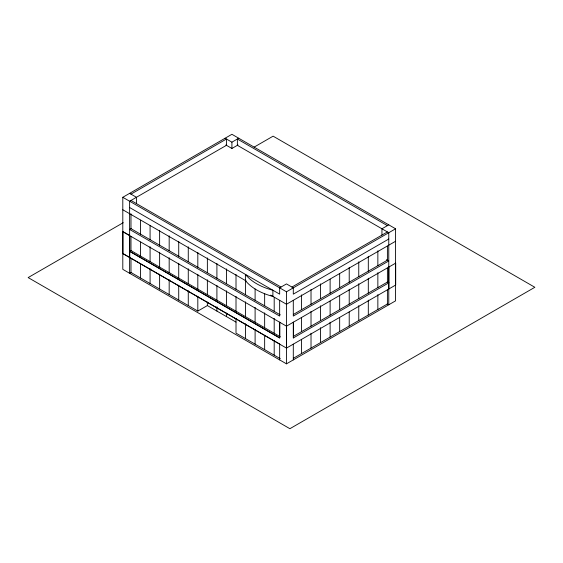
<?xml version="1.0" encoding="UTF-8"?>
<svg xmlns="http://www.w3.org/2000/svg" width="563" height="563" viewBox="0 0 563 563"><rect width="100%" height="100%" fill="white"/><g stroke="black" fill="none" stroke-linecap="round" stroke-linejoin="round"><path stroke-width="0.84" d="M122.804 197.289L231.914 134.297L395.585 228.789L395.585 300.839L286.476 363.839L122.804 269.346L122.804 197.289L286.476 291.789L395.585 228.789M130.982 194.144L226.46 139.019L226.46 145.317L129.624 201.23L129.624 273.28L130.982 272.492L197.817 311.079L207.367 305.568L236.01 322.106M225.094 138.231L231.914 142.172L238.733 138.231M225.854 144.972L231.914 148.47L237.98 144.972M123.241 222.688L28.15 277.587L289.896 428.703L534.85 287.285L273.104 136.162L254.082 147.147M131.137 228.571L129.624 229.444L279.656 316.068L279.656 300.318M131.249 250.422L129.624 251.365L279.656 337.983L279.656 322.233M388.766 224.855L381.946 228.789L381.946 235.088M291.93 287.06L387.4 231.942M388.766 239.029L293.295 294.146L293.295 287.848L286.476 283.914L279.656 287.848L279.656 294.146L129.624 207.529M395.585 241.26L286.476 304.252L270.662 295.125M293.4 314.428L387.4 260.155L387.4 246.158M293.4 336.35L387.4 282.077L387.4 268.072M293.4 358.265L387.4 303.992L387.4 289.994M387.4 225.636L237.368 139.019L237.368 145.317L388.766 232.723L388.766 304.78L387.253 303.907M386.492 259.634L388.766 260.943L293.295 316.068L293.295 300.318M387.365 281.922L388.878 282.795L293.295 337.983L293.295 322.233M387.253 281.986L388.766 282.865M129.624 193.355L136.443 197.289L136.443 203.588M130.982 200.442L281.014 287.06M122.804 209.76L246.144 280.972M280.261 314.844L130.982 228.655L130.982 213.785M122.804 231.674L286.476 326.174L395.698 263.111L395.698 285.026L286.476 348.089L122.804 253.596M280.261 336.758L130.982 250.577L130.982 236.58M129.736 251.295L279.769 337.92L279.769 322.17M279.769 344.084L122.917 253.526L122.917 231.611L129.736 235.552L129.736 257.467M280.261 358.673L236.01 333.127L236.01 318.257M388.878 267.045L388.878 288.967M377.857 250.795L377.857 265.666M377.857 272.71L377.857 287.587M377.857 294.632L377.857 309.502M368.308 256.306L368.308 271.183M368.308 278.228L368.308 293.098M368.308 300.142L368.308 315.02M358.758 261.816L358.758 276.693M358.758 283.738L358.758 298.608M358.758 305.653L358.758 320.53M349.215 267.334L349.215 282.204M349.215 289.248L349.215 304.126M349.215 312.043L349.215 326.04M339.665 273.717L339.665 287.714M339.665 295.638L339.665 309.636M339.665 317.553L339.665 331.551M330.115 279.227L330.115 293.232M330.115 301.149L330.115 315.146M330.115 322.191L330.115 337.068M320.572 283.865L320.572 298.742M320.572 305.786L320.572 320.657M320.572 327.701L320.572 342.578M311.022 289.382L311.022 304.252M311.022 311.297L311.022 326.174M311.022 333.219L311.022 348.089M301.472 294.892L301.472 309.77M301.472 317.687L301.472 331.684M301.472 339.602L301.472 353.599M293.407 322.17L293.407 337.92M293.295 344.155L293.295 359.905M286.588 326.104L286.588 348.025M286.476 291.789L286.476 363.839M279.656 344.155L279.656 359.905M274.195 297.341L274.195 311.339M274.195 318.384L274.195 333.261M274.195 340.305L274.195 355.176M264.652 293.576L264.652 305.829M264.652 312.873L264.652 327.743M264.652 335.668L264.652 349.665M255.102 288.946L255.102 300.318M255.102 307.363L255.102 322.233M255.102 329.278L255.102 344.155M245.552 279.931L245.552 294.808M245.552 301.845L245.552 316.723M245.552 323.767L245.552 338.637M236.01 274.42L236.01 289.291M236.01 296.335L236.01 311.212M231.914 142.172L231.914 148.47M226.46 268.903L226.46 283.78M226.46 290.825L226.46 305.695M226.46 313.091L226.46 316.589M216.91 263.393L216.91 278.27M216.91 285.314L216.91 300.185M216.91 306.701L216.91 311.079M207.367 257.882L207.367 272.752M207.367 279.797L207.367 294.674M207.367 302.071L207.367 305.568M197.817 252.372L197.817 267.242M197.817 274.287L197.817 289.164M197.817 296.208L197.817 311.079M188.267 246.854L188.267 261.732M188.267 268.776L188.267 283.646M188.267 290.691L188.267 305.568M178.724 241.344L178.724 256.221M178.724 263.266L178.724 278.136M178.724 285.181L178.724 300.058M169.174 235.834L169.174 250.704M169.174 257.748L169.174 272.626M169.174 279.67L169.174 294.54M159.625 230.323L159.625 245.194M159.625 252.238L159.625 267.115M159.625 274.153L159.625 289.03M150.082 225.686L150.082 239.683M150.082 246.728L150.082 261.598M150.082 268.642L150.082 283.52M140.532 220.168L140.532 234.173M140.532 242.09L140.532 256.088M140.532 264.005L140.532 278.009M130.982 258.494L130.982 272.492M272.893 296.412L272.893 290.248A55.223 31.88 0 0 1 245.398 274.371L245.398 280.536A55.223 31.88 0 0 0 272.893 296.412"/></g></svg>
